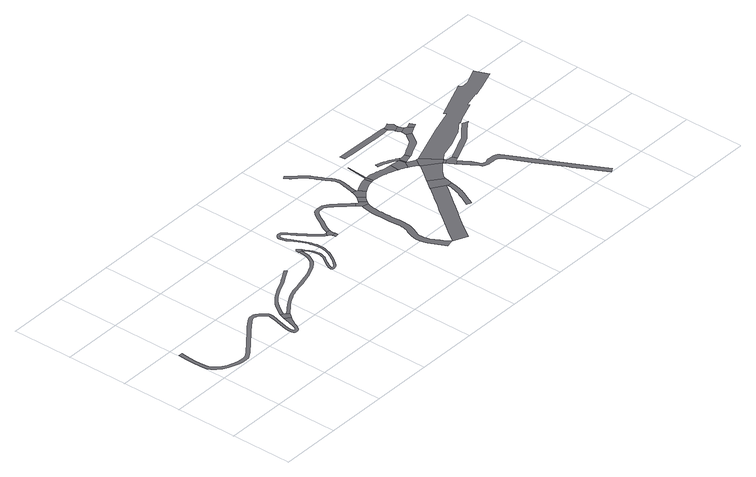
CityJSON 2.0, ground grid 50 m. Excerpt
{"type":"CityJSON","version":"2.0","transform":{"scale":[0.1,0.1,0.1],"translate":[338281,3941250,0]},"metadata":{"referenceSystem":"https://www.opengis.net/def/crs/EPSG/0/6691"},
"CityObjects":{
"road1":{"type":"Road","attributes":{"RoadStructureAttribute.sectionType":"1"},"geometry":[{"type":"MultiSurface","lod":"1","boundaries":[[[0,1,2,3,4,5,6,7,8,9,10,11,12,13,14,15,16,17,18,19,20,21,22,23,24,25,26,27,28,29,30,31,32,33,34,35,36,37,38,39,40,41,42,43,44,45,46,47,48,49,50,51,52,53,54,55,56,57,58,59,60,61,62,63,64,65,66,67,68,69,70,71,72,73,74,75,76,77,78,79,80,81,82,83,84,85,86,87,88,89,90,91,92,93,94,95,96,97,98,99,100,101,102,103,104,105,106]]]}]},
"road2":{"type":"Road","geometry":[{"type":"MultiSurface","lod":"1","boundaries":[[[107,108,109,110,111,112,113,114,0,106]]]}]},
"road3":{"type":"Road","attributes":{"RoadStructureAttribute.sectionType":"1"},"geometry":[{"type":"MultiSurface","lod":"1","boundaries":[[[112,115,116,117,118,119,120,121,122,123,124,125,126,127,128,129,130,131,132,133,134,135,136,137,138,139,140,141,142,143,144,145,113]]]}]},
"road4":{"type":"Road","attributes":{"RoadStructureAttribute.sectionType":"1"},"geometry":[{"type":"MultiSurface","lod":"1","boundaries":[[[108,146,147,148,149,150,151,152,153,154,155,156,157,158,159,160,161,162,163,164,165,166,167,168,169,170,171,172,173,174,175,176,177,178,179,180,181,182,183,184,185,186,187,188,189,190,191,192,193,194,195,196,197,198,109]]]}]},
"road5":{"type":"Road","geometry":[{"type":"MultiSurface","lod":"1","boundaries":[[[199,200,201,202,203,204,205,173,172,206]]]}]},
"road6":{"type":"Road","attributes":{"RoadStructureAttribute.sectionType":"1"},"geometry":[{"type":"MultiSurface","lod":"1","boundaries":[[[207,208,209,210,211,212,213,214,215,216,217,218,219,220,221,222,223,224,225,226,227,228,229,230,231,232,233,234,235,236,237,238,239,240,241,242,243,244,245,246,247,248,249,250,251,252,253,254,255,256,257,258,259,260,261,262,263,264,265,266,267,268,269,270,271,272,273,274,275,276,277,278,279,280,281,282,283,284,285,286,287,288,289,290,291,292,293,294,295,296,297,298,299,300,301,302,303,304,305,306,307,308,309,310,311,312,313,314,315,316,317,318,319,320,321,322,323,324,325,326,327,328,329,330,331,332,333,334,335,336,337,338,339,340,199,206]]]}]},
"road7":{"type":"Road","geometry":[{"type":"MultiSurface","lod":"1","boundaries":[[[341,342,343,344,345,346,347,274,273,348,349,350,351]]]}]},
"road8":{"type":"Road","geometry":[{"type":"MultiSurface","lod":"1","boundaries":[[[352,353,341,351]]]}]},
"road9":{"type":"Road","attributes":{"RoadStructureAttribute.sectionType":"1"},"geometry":[{"type":"MultiSurface","lod":"1","boundaries":[[[354,355,356,357,358,359,360,361,362,363,364,365,366,367,368,369,370,371,372,373,374,375,376,346,345,377,378,379,380,381,382,383,384,385,386,387,388,389,390,391,392,393,394,395,396,397,398,399,400,401]]]}]},
"road10":{"type":"Road","attributes":{"RoadStructureAttribute.sectionType":"1"},"geometry":[{"type":"MultiSurface","lod":"1","boundaries":[[[402,403,404,405,406,407,408,409,410,411,412,413,414,415,416,417,418,419,420,421,422,423,424,425,426,427,428,429,430,431,432,433,434,435,436,437,438,439,440,441,442,443,444,445,446,447,448,449,450,451,452,453,454,455,456,457,458,459,460,461,462]]]}]},
"road11":{"type":"Road","geometry":[{"type":"MultiSurface","lod":"1","boundaries":[[[461,463,464,465,466,467,401,400,468,469,470,471,462]]]}]},
"road12":{"type":"Road","attributes":{"RoadStructureAttribute.sectionType":"1"},"geometry":[{"type":"MultiSurface","lod":"1","boundaries":[[[472,473,474,475,464,463]]]}]},
"road13":{"type":"Road","geometry":[{"type":"MultiSurface","lod":"1","boundaries":[[[473,476,477,478,479,480,481,482,483,484,485,486,487,488,474]]]}]},
"road14":{"type":"Road","attributes":{"RoadStructureAttribute.sectionType":"1"},"geometry":[{"type":"MultiSurface","lod":"1","boundaries":[[[489,490,491,492,493,494,495,496,497,498,499,500,501,502,503,504,505,506,507,508,509,510,511,512,513,514,515,516,517,518,519,520,521,522,523,524,525,526,527,528,529,530,531,532,533,534,535,536,537,538,539,540,541,542,543,544,545,546,547,548,549,550,484,483]]]}]},
"road15":{"type":"Road","attributes":{"function":"3","RoadStructureAttribute.sectionType":"1"},"geometry":[{"type":"MultiSurface","lod":"1","boundaries":[[[551,552,553,554,555,556,557,558,559,560,561,562,563,564,565,566,567,568,569,570,571,572,573,574,575,576]]]}]},
"road16":{"type":"Road","attributes":{"RoadStructureAttribute.sectionType":"1"},"geometry":[{"type":"MultiSurface","lod":"1","boundaries":[[[577,578,579,580,581,582,583,584,585,586,587,588,480,479]]]}]},
"road17":{"type":"Road","geometry":[{"type":"MultiSurface","lod":"1","boundaries":[[[589,590,583,582,591]]]}]},
"road18":{"type":"Road","geometry":[{"type":"MultiSurface","lod":"1","boundaries":[[[592,593,594,595,590,589]]]}]},
"road19":{"type":"Road","attributes":{"RoadStructureAttribute.sectionType":"1"},"geometry":[{"type":"MultiSurface","lod":"1","boundaries":[[[596,597,598,599,600,601,602,603,604,605,606,607,608,609,610,611,612,613,614,615,616,617]]]}]},
"road20":{"type":"Road","attributes":{"RoadStructureAttribute.sectionType":"1"},"geometry":[{"type":"MultiSurface","lod":"1","boundaries":[[[618,619,620,621,622,623,624,625,626,627,628,629,630,631,632,633,634,635,636,637,638,639,640,641,589,591]]]}]},
"road21":{"type":"Road","geometry":[{"type":"MultiSurface","lod":"1","boundaries":[[[575,642,617,616,643,644,645,646,647,576]]]}]},
"road22":{"type":"Road","geometry":[{"type":"MultiSurface","lod":"1","boundaries":[[[630,648,649,650,651,652,653,654,655,656,657,631]]]}]},
"road23":{"type":"Road","geometry":[{"type":"MultiSurface","lod":"1","boundaries":[[[658,659,660,661,662,663,664,665,666,667,668,669,670,671,672,673,674]]]}]},
"road24":{"type":"Road","attributes":{"function":"3","RoadStructureAttribute.sectionType":"1"},"geometry":[{"type":"MultiSurface","lod":"1","boundaries":[[[646,675,676,677,678,679,680,681,682,683,684,685,686,687,688,647]]]}]},
"road25":{"type":"Road","attributes":{"RoadStructureAttribute.sectionType":"1"},"geometry":[{"type":"MultiSurface","lod":"1","boundaries":[[[654,653,689,673]]]}]},
"road26":{"type":"Road","attributes":{"RoadStructureAttribute.sectionType":"1"},"geometry":[{"type":"MultiSurface","lod":"1","boundaries":[[[690,691,692,693,694,695,696,653,652]]]}]},
"road27":{"type":"Road","geometry":[{"type":"MultiSurface","lod":"1","boundaries":[[[673,689,697,698,699,700,701,702,703,704,705,706,674]]]}]},
"road28":{"type":"Road","geometry":[{"type":"MultiSurface","lod":"1","boundaries":[[[707,708,694,693,709,684,683,710]]]}]},
"road29":{"type":"Road","attributes":{"RoadStructureAttribute.sectionType":"1"},"geometry":[{"type":"MultiSurface","lod":"1","boundaries":[[[711,712,713,714,715,716,717,718,719,720,721,722,723,724,725,726]]]}]},
"road30":{"type":"Road","attributes":{"RoadStructureAttribute.sectionType":"1"},"geometry":[{"type":"MultiSurface","lod":"1","boundaries":[[[727,728,729,730,707,710]]]}]},
"road31":{"type":"Road","geometry":[{"type":"MultiSurface","lod":"1","boundaries":[[[731,732,733,734,735,736,737,729,728,738,739,740,741]]]}]},
"road32":{"type":"Road","attributes":{"RoadStructureAttribute.sectionType":"1"},"geometry":[{"type":"MultiSurface","lod":"1","boundaries":[[[742,743,744,745,746,747,748,749,750,751,752,701,700,753,754,755,756,757,758,759,760,761,762,763]]]}]},
"road33":{"type":"Road","attributes":{"RoadStructureAttribute.sectionType":"1"},"geometry":[{"type":"MultiSurface","lod":"1","boundaries":[[[740,764,765,766,767,768,769,770,771,772,773,774,775,776,777,778,779,780,781,782,783,784,785,786,787,788,789,790,791,792,793,794,795,796,797,798,799,800,801,802,803,804,805,806,807,808,809,810,811,812,813,814,815,816,817,818,819,820,821,822,823,824,825,826,827,828,741]]]}]},
"road34":{"type":"Road","geometry":[{"type":"MultiSurface","lod":"1","boundaries":[[[725,829,830,831,832,833,834,835,836,837,838,839,840,726]]]}]},
"road35":{"type":"Road","attributes":{"RoadStructureAttribute.sectionType":"1"},"geometry":[{"type":"MultiSurface","lod":"1","boundaries":[[[841,842,833,832,843,844,845]]]}]},
"road36":{"type":"Road","geometry":[{"type":"MultiSurface","lod":"1","boundaries":[[[846,847,848,841,845,849,742,763]]]}]},
"road37":{"type":"Road","attributes":{"RoadStructureAttribute.sectionType":"1"},"geometry":[{"type":"MultiSurface","lod":"1","boundaries":[[[736,850,851,852,853,854,855,856,857,858,859,860,861,862,863,737]]]}]},
"road38":{"type":"Road","geometry":[{"type":"MultiSurface","lod":"1","boundaries":[[[864,865,866,848,847]]]}]},
"road39":{"type":"Road","attributes":{"function":"3","RoadStructureAttribute.sectionType":"1"},"geometry":[{"type":"MultiSurface","lod":"1","boundaries":[[[867,868,869,870,871,872,873,874,875,876,877,878,879,880,881,882,883,884,885,886,887,888,889,708,707]]]}]}
},
"vertices":[
[829,642,0],[821,612,0],[816,591,0],[810,570,0],[803,545,0],[799,528,0],[792,517,0],[784,505,0],[778,498,0],[772,494,0],[764,495,0],[760,499,0],[758,504,0],[756,516,0],[760,551,0],[782,636,0],[791,669,0],[793,676,0],[802,718,0],[805,744,0],[802,756,0],[797,767,0],[780,790,0],[758,812,0],[743,825,0],[734,831,0],[721,836,0],[706,839,0],[688,838,0],[675,835,0],[659,828,0],[642,818,0],[585,778,0],[563,761,0],[538,741,0],[536,739,0],[435,659,0],[338,585,0],[298,561,0],[288,556,0],[276,555,0],[243,556,0],[209,559,0],[166,573,0],[136,586,0],[98,605,0],[70,629,0],[49,656,0],[40,678,0],[33,725,0],[31,788,0],[34,846,0],[41,923,0],[11,926,0],[4,848,0],[1,788,0],[3,722,0],[11,669,0],[23,641,0],[48,608,0],[82,580,0],[123,559,0],[156,545,0],[203,530,0],[241,526,0],[279,525,0],[296,527,0],[310,533,0],[355,560,0],[454,636,0],[535,700,0],[538,702,0],[565,724,0],[603,754,0],[658,793,0],[673,802,0],[684,807,0],[691,808,0],[703,809,0],[713,807,0],[720,804,0],[728,801,0],[744,793,0],[762,775,0],[777,755,0],[780,748,0],[782,742,0],[779,722,0],[770,681,0],[760,641,0],[738,555,0],[733,516,0],[735,496,0],[742,483,0],[751,473,0],[760,470,0],[777,470,0],[786,474,0],[792,479,0],[803,491,0],[812,505,0],[820,519,0],[828,540,0],[841,566,0],[852,584,0],[861,597,0],[870,608,0],
[882,623,0],[904,647,0],[881,667,0],[876,668,0],[873,673,0],[872,680,0],[848,690,0],[838,666,0],
[876,691,0],[890,714,0],[905,739,0],[919,758,0],[941,786,0],[968,811,0],[984,825,0],[998,835,0],[1017,848,0],[1034,858,0],[1068,876,0],[1107,894,0],[1148,912,0],[1181,931,0],[1209,946,0],[1287,991,0],[1276,1011,0],[1198,967,0],[1170,951,0],[1138,932,0],[1098,915,0],[1058,896,0],[1023,878,0],[1004,867,0],[984,853,0],[970,843,0],[953,828,0],[924,802,0],[900,772,0],[879,744,0],[852,701,0],
[906,649,0],[927,667,0],[953,685,0],[989,713,0],[1031,741,0],[1072,763,0],[1091,771,0],[1106,777,0],[1137,786,0],[1194,800,0],[1238,809,0],[1276,820,0],[1308,830,0],[1352,843,0],[1399,861,0],[1439,882,0],[1466,902,0],[1488,920,0],[1497,931,0],[1505,941,0],[1518,964,0],[1526,983,0],[1532,1000,0],[1536,1020,0],[1538,1052,0],[1538,1061,0],[1539,1069,0],[1515,1069,0],[1515,1053,0],[1513,1024,0],[1509,1006,0],[1504,991,0],[1498,975,0],[1490,961,0],[1486,954,0],[1471,937,0],[1452,920,0],[1427,901,0],[1389,882,0],[1344,864,0],[1302,852,0],[1270,842,0],[1232,832,0],[1189,822,0],[1131,808,0],[1099,799,0],[1082,793,0],[1062,784,0],[1019,760,0],[975,732,0],[939,704,0],[914,686,0],[897,674,0],
[1555,1078,0],[1546,1091,0],[1531,1113,0],[1514,1101,0],[1515,1098,0],[1516,1092,0],[1515,1076,0],[1542,1069,0],
[1544,1068,0],[1552,1055,0],[1569,1027,0],[1578,1005,0],[1583,983,0],[1586,958,0],[1585,941,0],[1580,920,0],[1574,904,0],[1566,890,0],[1552,871,0],[1541,857,0],[1530,838,0],[1522,821,0],[1518,815,0],[1510,797,0],[1508,791,0],[1505,783,0],[1503,773,0],[1506,766,0],[1511,760,0],[1517,758,0],[1524,758,0],[1532,758,0],[1536,760,0],[1538,761,0],[1550,766,0],[1559,773,0],[1565,778,0],[1580,794,0],[1594,814,0],[1614,839,0],[1625,856,0],[1636,875,0],[1652,908,0],[1662,938,0],[1667,961,0],[1671,987,0],[1670,1011,0],[1668,1036,0],[1664,1058,0],[1659,1078,0],[1654,1096,0],[1646,1118,0],[1637,1137,0],[1598,1218,0],[1584,1244,0],[1574,1266,0],[1573,1278,0],[1574,1290,0],[1576,1298,0],[1579,1302,0],[1584,1306,0],[1591,1308,0],[1597,1309,0],[1599,1309,0],[1602,1307,0],[1610,1300,0],[1629,1275,0],[1644,1252,0],[1664,1220,0],[1690,1182,0],[1706,1159,0],[1747,1105,0],[1775,1073,0],[1789,1060,0],[1799,1053,0],[1812,1072,0],[1802,1075,0],[1789,1087,0],[1762,1118,0],[1723,1171,0],[1706,1194,0],[1681,1231,0],[1661,1262,0],[1646,1287,0],[1625,1314,0],[1614,1323,0],[1606,1328,0],[1598,1329,0],[1585,1328,0],[1575,1323,0],[1566,1317,0],[1561,1311,0],[1555,1303,0],[1551,1296,0],[1550,1288,0],[1551,1275,0],[1556,1259,0],[1566,1235,0],[1580,1209,0],[1624,1130,0],[1633,1112,0],[1640,1092,0],[1644,1074,0],[1649,1055,0],[1653,1033,0],[1655,1010,0],[1656,988,0],[1653,964,0],[1648,942,0],[1638,913,0],[1623,882,0],[1612,864,0],[1602,847,0],[1583,824,0],[1568,804,0],[1555,789,0],[1550,785,0],[1542,779,0],[1538,777,0],[1533,775,0],[1532,775,0],[1529,774,0],[1524,773,0],[1521,774,0],[1519,776,0],[1520,780,0],[1522,786,0],[1524,791,0],[1527,798,0],[1532,809,0],[1544,833,0],[1553,848,0],[1564,862,0],[1579,882,0],[1587,897,0],[1594,915,0],[1600,939,0],[1601,959,0],[1598,986,0],[1592,1009,0],[1582,1034,0],[1565,1063,0],
[1857,1029,0],[1857,1031,0],[1856,1046,0],[1857,1064,0],[1859,1073,0],[1827,1079,0],[1821,1073,0],[1807,1047,0],[1816,1040,0],[1822,1033,0],[1826,1026,0],
[1831,998,0],[1861,1003,0],
[2206,1169,0],[2185,1192,0],[2170,1208,0],[2144,1237,0],[2122,1260,0],[2102,1279,0],[2083,1294,0],[2069,1304,0],[2050,1311,0],[2036,1313,0],[2022,1314,0],[2011,1314,0],[1998,1314,0],[1981,1310,0],[1962,1301,0],[1946,1284,0],[1929,1262,0],[1910,1231,0],[1893,1200,0],[1855,1140,0],[1847,1124,0],[1839,1109,0],[1831,1088,0],[1860,1080,0],[1866,1096,0],[1874,1110,0],[1881,1125,0],[1919,1184,0],[1936,1215,0],[1954,1245,0],[1969,1265,0],[1980,1276,0],[1991,1282,0],[2001,1284,0],[2012,1284,0],[2022,1284,0],[2033,1283,0],[2043,1282,0],[2055,1277,0],[2065,1270,0],[2082,1256,0],[2101,1238,0],[2122,1216,0],[2146,1190,0],[2163,1171,0],[2183,1149,0],[2202,1127,0],[2226,1148,0],
[2225,1066,0],[2218,1040,0],[2215,1019,0],[2212,988,0],[2211,940,0],[2211,897,0],[2213,870,0],[2213,834,0],[2214,824,0],[2216,803,0],[2219,761,0],[2220,734,0],[2218,715,0],[2217,701,0],[2212,683,0],[2206,664,0],[2197,644,0],[2185,616,0],[2174,590,0],[2166,561,0],[2164,536,0],[2165,523,0],[2167,506,0],[2172,478,0],[2176,465,0],[2182,451,0],[2217,382,0],[2238,336,0],[2246,313,0],[2309,332,0],[2305,336,0],[2294,348,0],[2286,360,0],[2264,405,0],[2230,471,0],[2223,492,0],[2218,513,0],[2217,540,0],[2218,553,0],[2221,569,0],[2232,595,0],[2245,623,0],[2254,646,0],[2262,668,0],[2268,692,0],[2270,709,0],[2272,733,0],[2271,762,0],[2270,781,0],[2268,807,0],[2265,838,0],[2265,872,0],[2263,898,0],[2263,940,0],[2263,955,0],[2264,985,0],[2266,1013,0],[2269,1029,0],[2275,1054,0],[2283,1074,0],[2230,1084,0],
[2300,1102,0],[2256,1141,0],[2250,1135,0],[2247,1133,0],[2244,1133,0],[2215,1112,0],[2227,1097,0],[2230,1093,0],[2231,1088,0],
[2323,1130,0],[2333,1138,0],[2291,1188,0],[2280,1172,0],
[2349,1152,0],[2364,1163,0],[2370,1168,0],[2392,1181,0],[2360,1232,0],[2355,1232,0],[2351,1234,0],[2350,1241,0],[2316,1251,0],[2313,1242,0],[2308,1225,0],[2301,1208,0],[2296,1200,0],
[2351,1259,0],[2352,1274,0],[2356,1298,0],[2359,1312,0],[2362,1324,0],[2365,1336,0],[2369,1351,0],[2374,1373,0],[2375,1391,0],[2376,1406,0],[2374,1421,0],[2370,1437,0],[2365,1450,0],[2356,1467,0],[2346,1485,0],[2327,1517,0],[2320,1529,0],[2313,1541,0],[2304,1559,0],[2297,1573,0],[2290,1587,0],[2280,1604,0],[2265,1627,0],[2253,1645,0],[2239,1660,0],[2224,1673,0],[2210,1687,0],[2194,1702,0],[2182,1715,0],[2159,1747,0],[2136,1730,0],[2160,1697,0],[2174,1682,0],[2190,1666,0],[2205,1653,0],[2219,1640,0],[2231,1627,0],[2242,1612,0],[2256,1590,0],[2265,1574,0],[2273,1559,0],[2280,1546,0],[2289,1529,0],[2295,1516,0],[2303,1503,0],[2311,1489,0],[2322,1470,0],[2331,1453,0],[2340,1438,0],[2344,1429,0],[2347,1416,0],[2348,1405,0],[2347,1393,0],[2346,1377,0],[2342,1357,0],[2337,1341,0],[2335,1331,0],[2332,1318,0],[2328,1303,0],[2323,1277,0],[2321,1269,0],[2318,1258,0],
[2704,857,0],[2686,832,0],[2643,775,0],[2639,769,0],[2611,733,0],[2581,691,0],[2544,644,0],[2497,579,0],[2404,455,0],[2377,417,0],[2317,334,0],[2315,331,0],[2426,279,0],[2456,320,0],[2503,389,0],[2583,497,0],[2601,520,0],[2644,575,0],[2677,621,0],[2708,663,0],[2735,698,0],[2748,715,0],[2782,762,0],[2798,784,0],[2806,792,0],[2706,860,0],
[2408,1191,0],[2423,1199,0],[2444,1209,0],[2460,1216,0],[2478,1221,0],[2501,1225,0],[2492,1284,0],[2465,1279,0],[2440,1273,0],[2419,1264,0],[2396,1253,0],[2378,1243,0],
[2515,1286,0],[2507,1286,0],[2524,1228,0],
[2520,1339,0],[2531,1462,0],[2523,1463,0],[2519,1423,0],
[2813,775,0],[2810,757,0],[2805,737,0],[2798,709,0],[2792,689,0],[2791,687,0],[2785,671,0],[2776,652,0],[2756,611,0],[2719,540,0],[2754,521,0],[2757,526,0],[2792,594,0],[2812,635,0],[2821,655,0],[2827,669,0],[2829,673,0],[2837,698,0],[2844,730,0],[2850,767,0],[2853,780,0],[2814,788,0],
[2541,1228,0],[2560,1226,0],[2582,1222,0],[2601,1218,0],[2618,1215,0],[2632,1211,0],[2645,1207,0],[2661,1203,0],[2675,1199,0],[2678,1198,0],[2700,1189,0],[2716,1183,0],[2735,1175,0],[2739,1252,0],[2707,1254,0],[2700,1254,0],[2683,1257,0],[2663,1265,0],[2647,1269,0],[2633,1273,0],[2614,1277,0],[2593,1281,0],[2568,1286,0],[2543,1288,0],
[2811,792,0],[2857,801,0],[2862,827,0],[2869,854,0],[2869,855,0],[2759,934,0],
[2766,1162,0],[2773,1159,0],[2784,1153,0],[2800,1144,0],[2803,1143,0],[2833,1194,0],[2824,1245,0],[2795,1248,0],[2776,1250,0],[2767,1251,0],
[2823,1274,0],[2819,1277,0],[2779,1299,0],[2751,1311,0],[2742,1314,0],[2741,1315,0],[2717,1325,0],[2680,1337,0],[2671,1310,0],[2718,1296,0],[2729,1292,0],[2746,1284,0],[2769,1274,0],[2804,1259,0],[2814,1254,0],[2835,1244,0],[2845,1262,0],
[2876,873,0],[2881,882,0],[2901,903,0],[2917,920,0],[2937,937,0],[2957,956,0],[2973,969,0],[2990,983,0],[2997,988,0],[2869,1084,0],[2865,1077,0],[2818,1013,0],[2803,993,0],[2762,938,0],
[2844,1195,0],
[2831,1126,0],[2850,1113,0],[2863,1102,0],[2867,1098,0],[2910,1155,0],[2898,1160,0],[2837,1191,0],
[2854,1196,0],[2876,1202,0],[2893,1207,0],[2915,1213,0],[2900,1257,0],[2887,1253,0],[2882,1251,0],[2873,1251,0],[2866,1252,0],[2863,1252,0],
[3036,1011,0],[2934,1155,0],[2869,1089,0],[3001,987,0],
[3054,1577,0],[3027,1580,0],[2939,1583,0],[2910,1584,0],[2899,1584,0],[2709,1591,0],[2595,1595,0],[2595,1548,0],[2707,1544,0],[2872,1538,0],[2908,1537,0],[2938,1536,0],[3026,1539,0],[3035,1540,0],[3058,1542,0],[3059,1576,0],
[3005,984,0],[3011,974,0],[3045,993,0],[3036,1009,0],
[3081,930,0],[3082,934,0],[3087,936,0],[3098,941,0],[3107,945,0],[3116,948,0],[3100,985,0],[3024,951,0],[3045,919,0],[3053,907,0],[3082,926,0],
[3100,1407,0],[3094,1400,0],[3045,1329,0],[2995,1304,0],[2986,1300,0],[2972,1293,0],[2965,1290,0],[2944,1280,0],[2925,1268,0],[2912,1262,0],[2902,1258,0],[2931,1218,0],[2948,1227,0],[2967,1239,0],[2992,1251,0],[3013,1260,0],[3047,1273,0],[3059,1278,0],[3069,1285,0],[3074,1290,0],[3100,1326,0],[3137,1382,0],
[3061,894,0],[3075,872,0],[3093,845,0],[3095,842,0],[3099,837,0],[3102,832,0],[3107,823,0],[3123,799,0],[3143,764,0],[3144,762,0],[3149,754,0],[3157,744,0],[3167,736,0],[3176,733,0],[3187,731,0],[3201,729,0],[3213,729,0],[3226,729,0],[3240,729,0],[3250,728,0],[3263,728,0],[3275,727,0],[3285,725,0],[3293,721,0],[3301,714,0],[3306,705,0],[3312,695,0],[3323,671,0],[3416,491,0],[3523,289,0],[3542,253,0],[3618,111,0],[3630,88,0],[3673,3,0],[3712,23,0],[3657,132,0],[3614,211,0],[3561,311,0],[3455,511,0],[3364,689,0],[3351,714,0],[3345,727,0],[3337,742,0],[3323,756,0],[3310,764,0],[3300,767,0],[3282,771,0],[3266,772,0],[3253,773,0],[3241,773,0],[3233,772,0],[3225,769,0],[3215,766,0],[3204,763,0],[3193,763,0],[3183,766,0],[3174,771,0],[3169,778,0],[3157,806,0],[3141,843,0],[3137,851,0],[3133,858,0],[3128,865,0],[3107,896,0],[3087,920,0],
[3064,1541,0],[3069,1537,0],[3086,1499,0],[3087,1497,0],[3135,1516,0],[3136,1522,0],[3138,1551,0],[3116,1594,0],[3104,1589,0],[3084,1580,0],[3072,1577,0],[3065,1576,0],
[3150,1470,0],[3137,1506,0],[3090,1489,0],[3093,1479,0],[3103,1452,0],
[3142,1389,0],[3201,1418,0],[3180,1460,0],[3105,1443,0],
[3144,960,0],[3242,1003,0],[3293,1025,0],[3336,1045,0],[3345,1053,0],[3405,1101,0],[3477,1157,0],[3501,1170,0],[3456,1191,0],[3380,1132,0],[3315,1079,0],[3276,1062,0],[3225,1039,0],[3129,997,0],
[3220,1427,0],[3237,1436,0],[3221,1477,0],
[3084,1045,0],[3186,1076,0],[3220,1088,0],[3335,1137,0],[3353,1144,0],[3451,1212,0],[3457,1203,0],[3468,1210,0],[3501,1230,0],[3666,1291,0],[3660,1311,0],[3785,1342,0],[3799,1337,0],[3899,1371,0],[3902,1372,0],[4047,1424,0],[4000,1536,0],[3866,1480,0],[3807,1475,0],[3794,1501,0],[3469,1370,0],[3479,1348,0],[3272,1279,0]
]}
